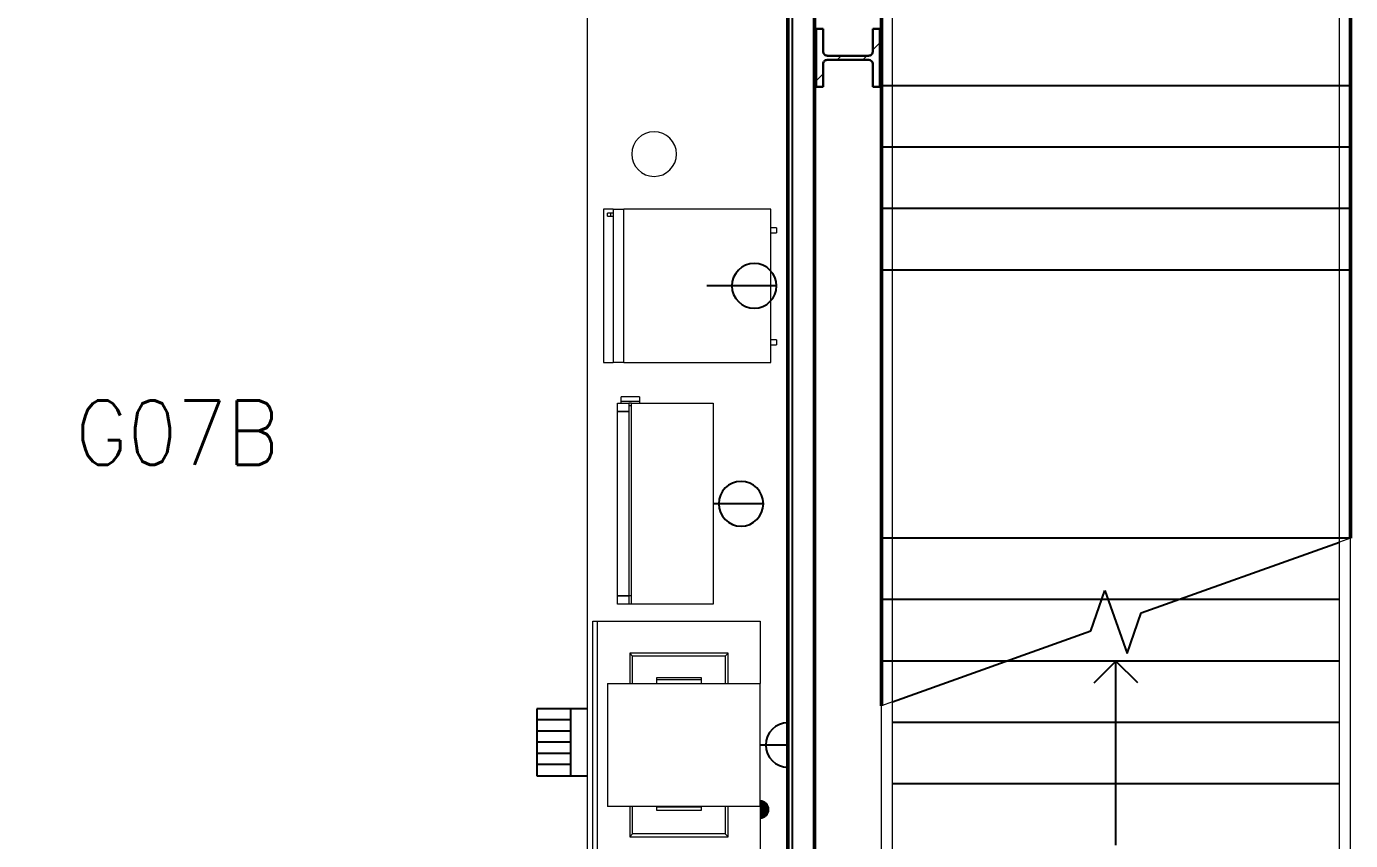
# Model space of a CAD drawing. Header units: inches. Extents: x -460 to 10305, y -938 to 5356.
# Drawn here: x 1496.1 to 1733.3, y 359.1 to 504.9 of the extents above; entities that cross this region are included whole.
import ezdxf
from ezdxf.enums import TextEntityAlignment as Align

# ---------------------------------------------------------------- set-up
doc = ezdxf.new("R2010")
doc.units = ezdxf.units.IN
doc.header["$MEASUREMENT"] = 0
doc.set_wipeout_variables(frame=1)
for name, color, linetype, lineweight in [('01-0263-G-DWG-BFP-ARCH$0$SP-CASE', 11, 'Continuous', 13), ('01-0263-G-DWG-BFP-ARCH$0$SP-COLUMNS', 40, 'Continuous', 13), ('01-0263-G-DWG-BFP-ARCH$0$SP-GUARDRAIL', 160, 'Continuous', 9)]:
    doc.layers.add(name, color=color, linetype=linetype, lineweight=lineweight)
for name, color, linetype in [('01-0263-G-DWG-BFP-ARCH$0$SP-FIXT', 35, 'Continuous'), ('01-0263-G-DWG-BFP-ARCH$0$SP-RMNO', 7, 'Continuous'), ('01-0263-G-DWG-BFP-ARCH$0$SP-ROOM', 7, 'Continuous'), ('01-0263-G-DWG-BFP-ARCH$0$SP-STAIRS', 1, 'Continuous'), ('01-0263-G-DWG-BFP-ARCH$0$SP-TEXT', 72, 'Continuous'), ('01-0263-G-DWG-BFP-ARCH$0$SP-WALL', 7, 'Continuous')]:
    doc.layers.add(name, color=color, linetype=linetype)
doc.layers.get('01-0263-G-DWG-BFP-ARCH$0$SP-ROOM').off()
doc.styles.add('01-0263-G-DWG-BFP-ARCH$0$ROMANS', font='ROMANS.shx', dxfattribs={"width": 0.9})

# ---------------------------------------------------------------- blocks, each defined once
blk = doc.blocks.new('01-0263-G-DWG-BFP-ARCH$0$W-Wide Flange-Column - W10X112-2354364-GROUND FLOOR - PROPOSED')
at = {"layer": '01-0263-G-DWG-BFP-ARCH$0$SP-COLUMNS', "lineweight": 9}
h = blk.add_hatch(dxfattribs=at)
h.set_pattern_fill('FP_112', color=256, style=0, pattern_type=2)
h.set_pattern_definition([(315, (223.028, 934.4), (9.50352, 9.50352), []), (315, (237.428, 934.4), (9.50352, 9.50352), [])])
h.paths.add_polyline_path([(-5.21, 5.68), (-5.21, 4.43), (-1.07, 4.43), (-0.58, 4.23), (-0.38, 3.74), (-0.38, -3.74), (-0.58, -4.23), (-1.07, -4.43), (-5.21, -4.43), (-5.21, -5.68), (5.21, -5.68), (5.21, -4.43), (1.07, -4.43), (0.58, -4.23), (0.38, -3.74), (0.38, 3.74), (0.58, 4.23), (1.07, 4.43), (5.21, 4.43), (5.21, 5.68)], flags=0)
at = {"layer": '01-0263-G-DWG-BFP-ARCH$0$SP-COLUMNS', "lineweight": 30}
for p, q in [((5.21, 5.68), (-5.21, 5.68)), ((-5.21, 5.68), (-5.21, 4.43)), ((5.21, 4.43), (5.21, 5.68)), ((-5.21, 4.43), (-1.07, 4.43)), ((-0.38, 3.74), (-0.38, -3.74)), ((0.38, -3.74), (0.38, 3.74)), ((1.07, 4.43), (5.21, 4.43)), ((-1.07, -4.43), (-5.21, -4.43)), ((-5.21, -4.43), (-5.21, -5.68)), ((5.21, -4.43), (1.07, -4.43)), ((5.21, -5.68), (5.21, -4.43)), ((-5.21, -5.68), (5.21, -5.68))]:
    blk.add_line(p, q, dxfattribs=at)
for centre, start, end in [((-1.07, 3.74), 0, 90), ((1.07, 3.74), 90, 180), ((-1.07, -3.74), 270, 0), ((1.07, -3.74), 180, 270)]:
    blk.add_arc(centre, 0.688, start, end, dxfattribs=at)
blk = doc.blocks.new('01-0263-G-DWG-BFP-ARCH$0$FMGRM1')
at = {"style": '01-0263-G-DWG-BFP-ARCH$0$ROMANS', "width": 0.9}
for tag, p in [('RMAREA', (0, -0.2836)), ('DATA1', (0, -0.443)), ('DATA2', (0, -0.6024)), ('DATA3', (0, -0.7618)), ('DATA4', (0, -0.9213)), ('DATA5', (0, -1.0807))]:
    blk.add_attdef(tag, text='', height=0.1172, dxfattribs=at).set_placement(p, align=Align.CENTER)
at = {"linetype": 'Continuous'}
blk.add_wipeout([(-0.375, -0.125), (0.375, -0.125), (0.375, 0.125), (-0.375, 0.125)], dxfattribs=at)
at = {"layer": '01-0263-G-DWG-BFP-ARCH$0$SP-RMNO', "style": '01-0263-G-DWG-BFP-ARCH$0$ROMANS', "width": 0.9}
blk.add_attdef('RMNUMB', text='', height=0.16, dxfattribs=at).set_placement((0, 0), align=Align.MIDDLE)
blk = doc.blocks.new('01-0263-G-DWG-BFP-ARCH', base_point=(1295.16, 1352.86))
at = {"layer": '01-0263-G-DWG-BFP-ARCH$0$SP-CASE'}
for p, q in [((2891.45, 1996.62), (2891.45, 1585.62)), ((2894.37, 1821.78), (2894.37, 1794.28)), ((2896.12, 1821.78), (2894.37, 1821.78)), ((2896.12, 1821.78), (2898, 1821.78)), ((2896.12, 1821.78), (2896.12, 1794.28)), ((2924.37, 1821.78), (2898, 1821.78)), ((2898, 1794.28), (2898, 1821.78)), ((2924.37, 1818.43), (2924.37, 1821.78)), ((2895.12, 1820.53), (2895.12, 1821.03)), ((2895.62, 1821.03), (2895.12, 1821.03)), ((2895.12, 1820.53), (2895.62, 1820.53)), ((2896.12, 1821.03), (2895.62, 1821.03)), ((2896.12, 1821.03), (2895.62, 1821.03)), ((2895.62, 1821.03), (2895.62, 1820.53)), ((2895.62, 1820.53), (2896.12, 1820.53)), ((2895.62, 1820.53), (2896.12, 1820.53)), ((2925.37, 1818.43), (2924.37, 1818.43)), ((2924.37, 1817.51), (2924.37, 1818.43)), ((2924.37, 1798.37), (2924.37, 1817.51)), ((2924.37, 1817.51), (2925.37, 1817.51)), ((2925.37, 1818.43), (2925.37, 1817.51)), ((2925.37, 1798.37), (2924.37, 1798.37)), ((2924.37, 1797.44), (2924.37, 1798.37)), ((2924.37, 1794.28), (2924.37, 1797.44)), ((2924.37, 1797.44), (2925.37, 1797.44)), ((2925.37, 1798.37), (2925.37, 1797.44)), ((2894.37, 1794.28), (2896.12, 1794.28)), ((2898, 1794.28), (2896.12, 1794.28)), ((2898, 1794.28), (2924.37, 1794.28)), ((2897.56, 1787.37), (2897.56, 1788.17)), ((2900.84, 1788.17), (2897.56, 1788.17)), ((2900.84, 1788.17), (2900.84, 1787.37)), ((2896.86, 1787.01), (2898.91, 1787.01)), ((2896.86, 1785.51), (2896.86, 1787.01)), ((2898.91, 1785.51), (2896.86, 1785.51)), ((2896.86, 1785.51), (2898.91, 1785.51)), ((2896.86, 1752.51), (2896.86, 1785.51)), ((2897.56, 1787.01), (2897.56, 1787.37)), ((2897.56, 1787.37), (2900.84, 1787.37)), ((2898.91, 1787.01), (2898.91, 1785.51)), ((2899.42, 1787.01), (2898.91, 1787.01)), ((2898.91, 1786.59), (2899.42, 1786.59)), ((2898.91, 1785.51), (2898.91, 1752.51)), ((2899.42, 1787.01), (2914.02, 1787.01)), ((2899.42, 1751.01), (2899.42, 1787.01)), ((2900.84, 1787.37), (2900.84, 1787.01)), ((2914.02, 1787.01), (2914.02, 1751.01)), ((2896.86, 1752.51), (2898.91, 1752.51)), ((2896.86, 1751.01), (2896.86, 1752.51)), ((2898.91, 1752.51), (2896.86, 1752.51)), ((2898.91, 1752.51), (2898.91, 1751.01)), ((2899.42, 1752.51), (2898.91, 1752.51)), ((2898.91, 1751.01), (2896.86, 1751.01)), ((2899.42, 1751.01), (2898.91, 1751.01)), ((2914.02, 1751.01), (2899.42, 1751.01)), ((2892.45, 1703.63), (2892.45, 1748.01)), ((2892.45, 1748.01), (2893.32, 1748.01)), ((2893.32, 1703.63), (2893.32, 1748.01)), ((2893.32, 1748.01), (2922.45, 1748.01)), ((2922.45, 1748.01), (2922.45, 1736.82)), ((2899.6, 1741.73), (2899.07, 1742.26)), ((2899.07, 1742.26), (2899.07, 1736.82)), ((2916.7, 1742.26), (2899.07, 1742.26)), ((2899.6, 1736.82), (2899.6, 1741.73)), ((2916.16, 1741.73), (2899.6, 1741.73)), ((2916.7, 1742.26), (2916.16, 1741.73)), ((2916.16, 1741.73), (2916.16, 1736.82)), ((2916.7, 1736.82), (2916.7, 1742.26)), ((2895.07, 1736.82), (2922.45, 1736.82)), ((2895.07, 1736.82), (2895.07, 1714.82)), ((2911.91, 1737.87), (2903.85, 1737.87)), ((2903.85, 1737.87), (2903.85, 1736.82)), ((2903.85, 1737.48), (2903.85, 1736.82)), ((2911.91, 1737.48), (2903.85, 1737.48)), ((2911.91, 1736.82), (2911.91, 1737.87)), ((2911.91, 1736.82), (2911.91, 1737.48)), ((2922.45, 1714.82), (2922.45, 1736.82)), ((2922.45, 1714.82), (2895.07, 1714.82)), ((2899.07, 1714.82), (2899.07, 1709.38)), ((2899.6, 1709.91), (2899.6, 1714.82)), ((2903.85, 1714.82), (2903.85, 1714.77)), ((2903.85, 1714.82), (2903.85, 1714.16)), ((2903.85, 1714.77), (2911.91, 1714.77)), ((2911.91, 1714.77), (2911.91, 1714.82)), ((2911.91, 1714.16), (2911.91, 1714.82)), ((2916.16, 1714.82), (2916.16, 1709.91)), ((2916.7, 1709.38), (2916.7, 1714.82)), ((2922.45, 1714.82), (2922.45, 1703.63)), ((2903.85, 1714.16), (2911.91, 1714.16)), ((2899.6, 1709.91), (2899.07, 1709.38)), ((2916.16, 1709.91), (2899.6, 1709.91)), ((2916.16, 1709.91), (2916.7, 1709.38)), ((2899.07, 1709.38), (2916.7, 1709.38))]:
    blk.add_line(p, q, dxfattribs=at)
for start, end in [(90, 270), (270, 90)]:
    blk.add_arc((2903.45, 1831.62), 4, start, end, dxfattribs=at)
at = {"layer": '01-0263-G-DWG-BFP-ARCH$0$SP-FIXT'}
for p, q in [((2925.37, 1808.03), (2912.87, 1808.03)), ((2923.02, 1769.01), (2914.02, 1769.01)), ((2882.45, 1732.32), (2882.45, 1720.32)), ((2891.45, 1732.32), (2882.45, 1732.32)), ((2888.45, 1732.32), (2888.45, 1720.32)), ((2888.45, 1730.32), (2882.45, 1730.32)), ((2888.45, 1728.32), (2882.45, 1728.32)), ((2888.45, 1726.32), (2882.45, 1726.32)), ((2888.45, 1724.32), (2882.45, 1724.32)), ((2927.45, 1725.82), (2922.45, 1725.82)), ((2888.45, 1722.32), (2882.45, 1722.32)), ((2882.45, 1720.32), (2891.45, 1720.32))]:
    blk.add_line(p, q, dxfattribs=at)
for centre, radius, start, end in [((2921.37, 1808.03), 4, 360, 180), ((2921.37, 1808.03), 4, 180, 0), ((2919.02, 1769.01), 4, 360, 180), ((2919.02, 1769.01), 4, 180, 0), ((2927.45, 1725.82), 4, 90, 180), ((2927.45, 1725.82), 4, 180, 270), ((2922.45, 1714.27), 1.5, 270, 90), ((2922.45, 1714.27), 1.38, 270, 90), ((2922.45, 1714.27), 1.25, 270, 90), ((2922.45, 1714.27), 1.13, 270, 90), ((2922.45, 1714.27), 1, 270, 90), ((2922.45, 1714.27), 0.875, 270, 90), ((2922.45, 1714.27), 0.75, 270, 90), ((2922.45, 1714.27), 0.625, 270, 90), ((2922.45, 1714.27), 0.5, 270, 90), ((2922.45, 1714.27), 0.375, 270, 90), ((2922.45, 1714.27), 0.25, 270, 90), ((2922.45, 1714.27), 0.125, 270, 90)]:
    blk.add_arc(centre, radius, start, end, dxfattribs=at)
at = {"layer": '01-0263-G-DWG-BFP-ARCH$0$SP-GUARDRAIL'}
for p, q in [((2944.16, 1799.86), (2944.16, 1865.86)), ((2946.16, 1799.86), (2946.16, 1865.86)), ((3026.16, 1799.86), (3026.16, 1865.86)), ((3028.16, 1799.86), (3028.16, 1865.86)), ((2944.16, 1762.86), (2944.16, 1799.86)), ((2946.16, 1762.86), (2946.16, 1799.86)), ((3026.16, 1762.86), (3026.16, 1799.86)), ((3028.16, 1762.86), (3028.16, 1799.86)), ((2944.16, 1732.86), (2944.16, 1762.86)), ((2946.16, 1733.58), (2946.16, 1762.86)), ((3028.16, 1762.86), (3026.16, 1762.15)), ((3026.16, 1762.15), (3026.16, 1762.86)), ((3026.16, 1696.86), (3026.16, 1762.15)), ((3028.16, 1696.86), (3028.16, 1762.86)), ((2946.16, 1733.58), (2944.16, 1732.86)), ((2946.16, 1696.86), (2946.16, 1733.58)), ((2944.16, 1696.86), (2944.16, 1732.86))]:
    blk.add_line(p, q, dxfattribs=at)
at = {"layer": '01-0263-G-DWG-BFP-ARCH$0$SP-STAIRS'}
for p, q in [((2944.16, 1810.86), (2944.16, 1865.86)), ((3028.16, 1810.86), (3028.16, 1865.86)), ((3028.16, 1843.86), (2944.16, 1843.86)), ((3028.16, 1832.86), (2944.16, 1832.86)), ((3028.16, 1821.86), (2944.16, 1821.86)), ((3028.16, 1810.86), (2944.16, 1810.86)), ((2944.16, 1762.86), (2944.16, 1810.86)), ((3028.16, 1762.86), (3028.16, 1810.86)), ((3028.16, 1762.86), (2944.16, 1762.86)), ((2944.16, 1732.86), (2944.16, 1762.86)), ((2990.68, 1749.48), (3026.16, 1762.15)), ((2981.64, 1746.25), (2984.14, 1753.51)), ((2984.14, 1753.51), (2988.18, 1742.21)), ((2983.57, 1751.86), (2944.16, 1751.86)), ((2984.73, 1751.86), (2983.57, 1751.86)), ((2997.36, 1751.86), (2984.73, 1751.86)), ((3026.16, 1751.86), (2997.36, 1751.86)), ((2988.18, 1742.21), (2990.68, 1749.48)), ((2946.16, 1733.58), (2981.64, 1746.25)), ((2966.56, 1740.86), (2944.16, 1740.86)), ((3026.16, 1740.86), (2966.56, 1740.86)), ((3026.16, 1729.86), (2946.16, 1729.86)), ((3026.16, 1718.86), (2946.16, 1718.86))]:
    blk.add_line(p, q, dxfattribs=at)
at = {"layer": '01-0263-G-DWG-BFP-ARCH$0$SP-TEXT'}
for p in [(2982.27, 1736.97), (2990.05, 1736.97), (2986.16, 1707.86)]:
    blk.add_line(p, (2986.16, 1740.86), dxfattribs=at)
at = {"layer": '01-0263-G-DWG-BFP-ARCH$0$SP-WALL', "lineweight": 50}
for p, q in [((2927.41, 1585.86), (2927.41, 1996.86)), ((2932.16, 1993.86), (2932.16, 1582.86)), ((2944.16, 1732.86), (2944.16, 1981.86)), ((3028.16, 1981.86), (3028.16, 1762.86))]:
    blk.add_line(p, q, dxfattribs=at)
at = {"layer": '01-0263-G-DWG-BFP-ARCH$0$SP-WALL'}
blk.add_line((2928.16, 1996.11), (2928.16, 1585.49), dxfattribs=at)
at = {"layer": '01-0263-G-DWG-BFP-ARCH$0$SP-COLUMNS', "rotation": 89.99999999999984}
blk.add_blockref('01-0263-G-DWG-BFP-ARCH$0$W-Wide Flange-Column - W10X112-2354364-GROUND FLOOR - PROPOSED', (2938.16, 1848.86), dxfattribs=at)
at = {"layer": '01-0263-G-DWG-BFP-ARCH$0$SP-ROOM'}
ref = blk.add_blockref('01-0263-G-DWG-BFP-ARCH$0$FMGRM1', (2818.04, 1781.77), dxfattribs=dict(at, xscale=72, yscale=72, zscale=72))
ref.add_attrib('RMNUMB', 'G07B', dxfattribs={"layer": '01-0263-G-DWG-BFP-ARCH$0$SP-RMNO', "height": 11.52, "style": '01-0263-G-DWG-BFP-ARCH$0$ROMANS', "width": 0.9}).set_placement((2818.04, 1781.77), align=Align.MIDDLE)

msp = doc.modelspace()

# ---------------------------------------------------------------- block references
msp.add_blockref('01-0263-G-DWG-BFP-ARCH', (0.26, 3.26))

doc.saveas('drawing.dxf')
